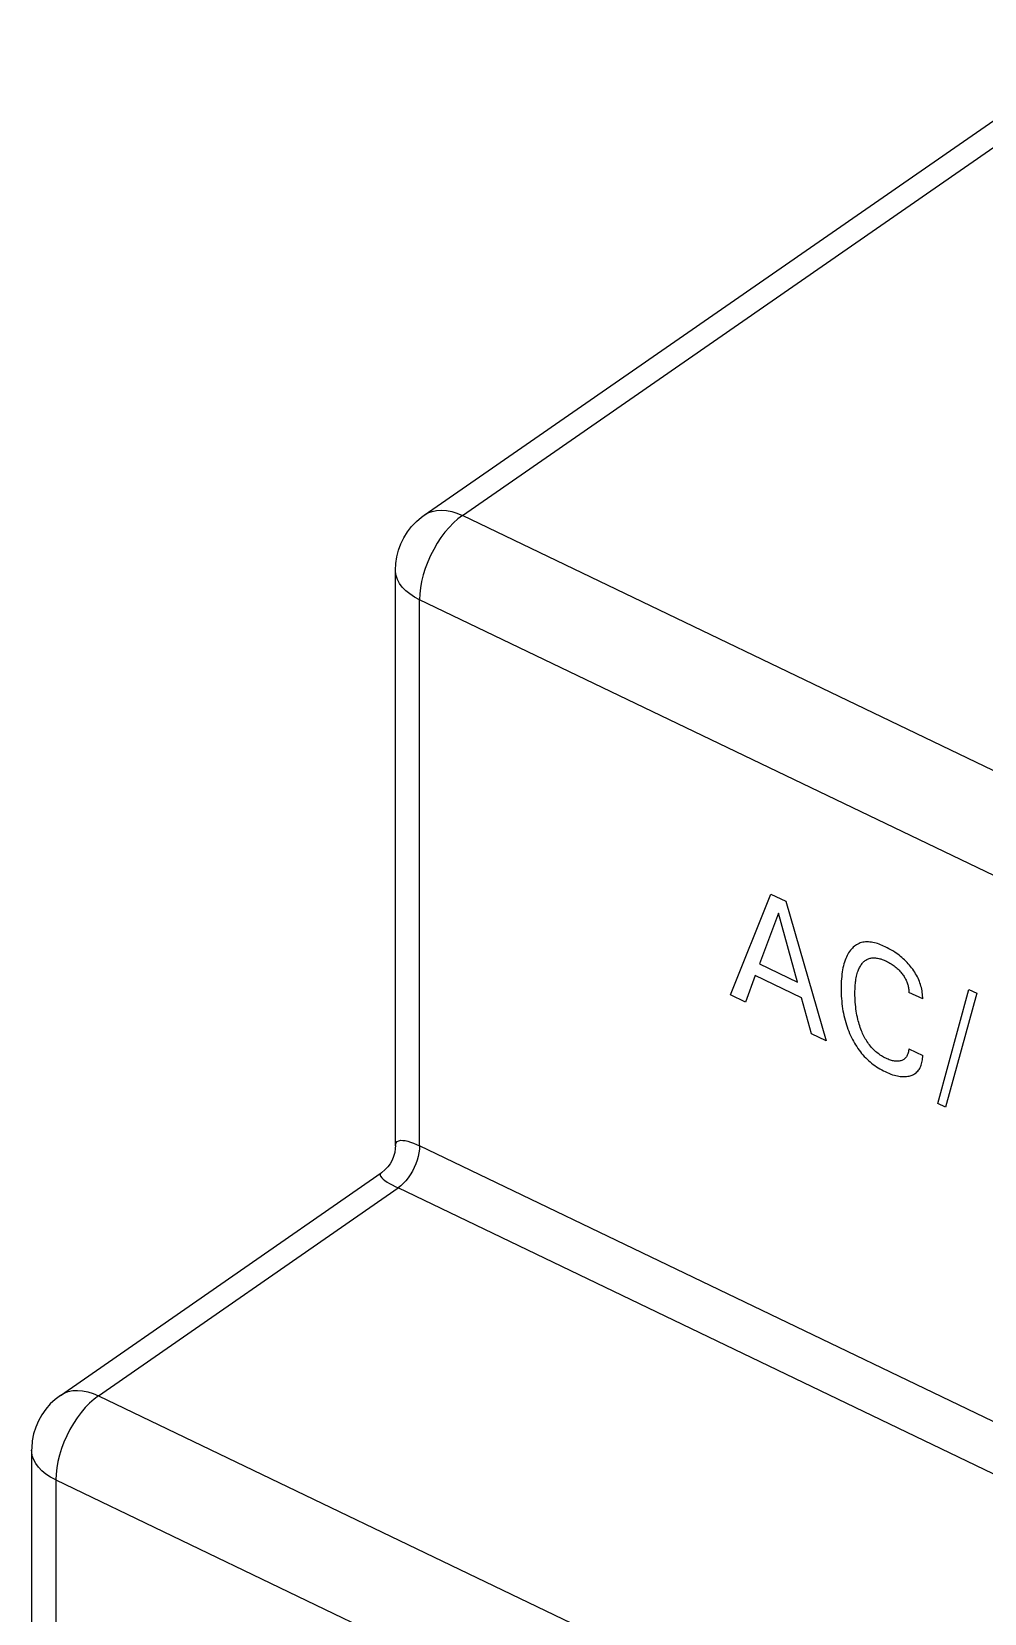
# Model space of a CAD drawing. Extents: x 0 to 420, y 0 to 297.
# Drawn here: x 150.88 to 165.12, y 175.9 to 199.56 of the extents above; entities that cross this region are included whole.
import ezdxf

# ---------------------------------------------------------------- set-up
doc = ezdxf.new("R2010")
doc.units = 0
doc.header["$LTSCALE"] = 23.1
doc.layers.add('40000_ISO', color=7, linetype='CONTINUOUS')

msp = doc.modelspace()

# ---------------------------------------------------------------- linework, layer by layer
at = {"layer": '40000_ISO', "color": 7, "linetype": 'CONTINUOUS'}
for p, q in [((156.748, 192.326), (167.173, 199.555)), ((157.318, 192.32), (167.427, 199.331)), ((156.63, 192.23), (156.708, 192.297)), ((156.708, 192.297), (156.748, 192.326)), ((156.748, 192.326), (156.803, 192.358)), ((156.803, 192.358), (156.866, 192.382)), ((156.866, 192.382), (156.933, 192.396)), ((156.933, 192.396), (157.005, 192.4)), ((157.005, 192.4), (157.08, 192.395)), ((157.08, 192.395), (157.158, 192.379)), ((157.158, 192.379), (157.237, 192.355)), ((157.237, 192.355), (157.318, 192.32)), ((157.318, 192.32), (157.251, 192.27)), ((210.729, 166.647), (157.318, 192.32)), ((156.442, 191.987), (156.496, 192.075)), ((156.496, 192.075), (156.559, 192.156)), ((156.559, 192.156), (156.63, 192.23)), ((157.057, 192.069), (156.998, 191.989)), ((157.12, 192.143), (157.057, 192.069)), ((157.184, 192.21), (157.12, 192.143)), ((157.251, 192.27), (157.184, 192.21)), ((156.362, 191.8), (156.397, 191.895)), ((156.397, 191.895), (156.442, 191.987)), ((156.889, 191.814), (156.842, 191.721)), ((156.941, 191.904), (156.889, 191.814)), ((156.998, 191.989), (156.941, 191.904)), ((156.318, 191.504), (156.322, 191.603)), ((156.322, 191.603), (156.337, 191.701)), ((156.337, 191.701), (156.362, 191.8)), ((156.8, 191.625), (156.763, 191.528)), ((156.842, 191.721), (156.8, 191.625)), ((156.318, 191.482), (156.318, 191.504)), ((156.318, 182.897), (156.318, 191.504)), ((156.328, 191.421), (156.318, 191.482)), ((156.348, 191.362), (156.328, 191.421)), ((156.379, 191.304), (156.348, 191.362)), ((156.733, 191.431), (156.709, 191.334)), ((156.763, 191.528), (156.733, 191.431)), ((156.42, 191.249), (156.379, 191.304)), ((156.471, 191.196), (156.42, 191.249)), ((156.532, 191.147), (156.471, 191.196)), ((156.601, 191.101), (156.532, 191.147)), ((156.678, 191.06), (156.601, 191.101)), ((156.681, 191.148), (156.678, 191.06)), ((156.692, 191.24), (156.681, 191.148)), ((156.709, 191.334), (156.692, 191.24)), ((156.678, 182.895), (156.678, 191.06)), ((210.089, 165.387), (156.678, 191.06)), ((161.327, 185.151), (161.931, 186.657)), ((161.931, 186.657), (162.152, 186.551)), ((162.042, 186.372), (161.761, 185.615)), ((162.325, 185.344), (162.042, 186.372)), ((162.152, 186.551), (162.755, 184.465)), ((163.211, 185.902), (163.194, 185.891)), ((163.229, 185.912), (163.211, 185.902)), ((163.247, 185.92), (163.229, 185.912)), ((163.266, 185.928), (163.247, 185.92)), ((163.285, 185.933), (163.266, 185.928)), ((163.305, 185.938), (163.285, 185.933)), ((163.325, 185.941), (163.305, 185.938)), ((163.346, 185.943), (163.325, 185.941)), ((163.368, 185.944), (163.346, 185.943)), ((163.389, 185.944), (163.368, 185.944)), ((163.411, 185.942), (163.389, 185.944)), ((163.434, 185.939), (163.411, 185.942)), ((163.456, 185.936), (163.434, 185.939)), ((163.478, 185.931), (163.456, 185.936)), ((163.501, 185.925), (163.478, 185.931)), ((163.523, 185.918), (163.501, 185.925)), ((163.546, 185.911), (163.523, 185.918)), ((163.569, 185.902), (163.546, 185.911)), ((163.591, 185.893), (163.569, 185.902)), ((163.038, 185.669), (163.029, 185.642)), ((163.048, 185.695), (163.038, 185.669)), ((163.058, 185.717), (163.048, 185.695)), ((163.068, 185.739), (163.058, 185.717)), ((163.08, 185.761), (163.068, 185.739)), ((163.092, 185.781), (163.08, 185.761)), ((163.105, 185.801), (163.092, 185.781)), ((163.119, 185.819), (163.105, 185.801)), ((163.134, 185.837), (163.119, 185.819)), ((163.148, 185.852), (163.134, 185.837)), ((163.162, 185.866), (163.148, 185.852)), ((163.178, 185.879), (163.162, 185.866)), ((163.194, 185.891), (163.178, 185.879)), ((163.33, 185.658), (163.34, 185.666)), ((163.34, 185.666), (163.351, 185.673)), ((163.351, 185.673), (163.363, 185.68)), ((163.363, 185.68), (163.375, 185.686)), ((163.375, 185.686), (163.387, 185.691)), ((163.387, 185.691), (163.399, 185.696)), ((163.399, 185.696), (163.412, 185.699)), ((163.412, 185.699), (163.425, 185.702)), ((163.425, 185.702), (163.438, 185.704)), ((163.438, 185.704), (163.452, 185.705)), ((163.452, 185.705), (163.466, 185.706)), ((163.466, 185.706), (163.48, 185.706)), ((163.48, 185.706), (163.494, 185.705)), ((163.494, 185.705), (163.509, 185.703)), ((163.509, 185.703), (163.525, 185.701)), ((163.525, 185.701), (163.541, 185.697)), ((163.541, 185.697), (163.558, 185.693)), ((163.558, 185.693), (163.574, 185.689)), ((163.574, 185.689), (163.591, 185.683)), ((163.614, 185.883), (163.591, 185.893)), ((163.591, 185.683), (163.608, 185.677)), ((163.608, 185.677), (163.624, 185.67)), ((163.637, 185.873), (163.614, 185.883)), ((163.624, 185.67), (163.641, 185.663)), ((163.666, 185.858), (163.637, 185.873)), ((163.641, 185.663), (163.658, 185.655)), ((163.695, 185.843), (163.666, 185.858)), ((163.724, 185.827), (163.695, 185.843)), ((163.753, 185.809), (163.724, 185.827)), ((163.781, 185.791), (163.753, 185.809)), ((163.803, 185.776), (163.781, 185.791)), ((163.825, 185.76), (163.803, 185.776)), ((163.846, 185.744), (163.825, 185.76)), ((163.867, 185.728), (163.846, 185.744)), ((163.888, 185.71), (163.867, 185.728)), ((163.908, 185.692), (163.888, 185.71)), ((163.927, 185.674), (163.908, 185.692)), ((163.946, 185.656), (163.927, 185.674)), ((161.696, 185.442), (161.55, 185.044)), ((162.388, 185.109), (161.696, 185.442)), ((161.761, 185.615), (162.325, 185.344)), ((162.988, 185.428), (162.985, 185.393)), ((162.992, 185.463), (162.988, 185.428)), ((162.997, 185.498), (162.992, 185.463)), ((163.002, 185.528), (162.997, 185.498)), ((163.007, 185.557), (163.002, 185.528)), ((163.014, 185.586), (163.007, 185.557)), ((163.021, 185.614), (163.014, 185.586)), ((163.029, 185.642), (163.021, 185.614)), ((163.205, 185.408), (163.209, 185.43)), ((163.209, 185.43), (163.214, 185.451)), ((163.214, 185.451), (163.22, 185.472)), ((163.22, 185.472), (163.226, 185.492)), ((163.226, 185.492), (163.233, 185.512)), ((163.233, 185.512), (163.239, 185.527)), ((163.239, 185.527), (163.245, 185.541)), ((163.245, 185.541), (163.252, 185.555)), ((163.252, 185.555), (163.259, 185.569)), ((163.259, 185.569), (163.267, 185.582)), ((163.267, 185.582), (163.275, 185.595)), ((163.275, 185.595), (163.283, 185.608)), ((163.283, 185.608), (163.292, 185.62)), ((163.292, 185.62), (163.301, 185.63)), ((163.301, 185.63), (163.31, 185.64)), ((163.31, 185.64), (163.32, 185.649)), ((163.32, 185.649), (163.33, 185.658)), ((163.658, 185.655), (163.675, 185.647)), ((163.675, 185.647), (163.692, 185.637)), ((163.692, 185.637), (163.709, 185.628)), ((163.709, 185.628), (163.726, 185.618)), ((163.726, 185.618), (163.743, 185.607)), ((163.743, 185.607), (163.758, 185.596)), ((163.758, 185.596), (163.773, 185.585)), ((163.773, 185.585), (163.789, 185.573)), ((163.789, 185.573), (163.803, 185.561)), ((163.803, 185.561), (163.818, 185.548)), ((163.818, 185.548), (163.832, 185.535)), ((163.832, 185.535), (163.845, 185.521)), ((163.845, 185.521), (163.858, 185.507)), ((163.858, 185.507), (163.871, 185.493)), ((163.871, 185.493), (163.883, 185.478)), ((163.883, 185.478), (163.893, 185.466)), ((163.893, 185.466), (163.903, 185.453)), ((163.903, 185.453), (163.912, 185.44)), ((163.912, 185.44), (163.92, 185.427)), ((163.92, 185.427), (163.929, 185.414)), ((163.965, 185.637), (163.946, 185.656)), ((163.983, 185.617), (163.965, 185.637)), ((164.001, 185.597), (163.983, 185.617)), ((164.018, 185.576), (164.001, 185.597)), ((164.034, 185.556), (164.018, 185.576)), ((164.05, 185.535), (164.034, 185.556)), ((164.065, 185.513), (164.05, 185.535)), ((164.079, 185.491), (164.065, 185.513)), ((164.093, 185.469), (164.079, 185.491)), ((164.106, 185.446), (164.093, 185.469)), ((164.119, 185.423), (164.106, 185.446)), ((162.98, 185.284), (162.979, 185.247)), ((162.979, 185.247), (162.98, 185.21)), ((162.981, 185.32), (162.98, 185.284)), ((162.98, 185.21), (162.981, 185.172)), ((162.982, 185.357), (162.981, 185.32)), ((162.985, 185.393), (162.982, 185.357)), ((163.186, 185.208), (163.187, 185.238)), ((163.186, 185.177), (163.186, 185.208)), ((163.187, 185.238), (163.188, 185.268)), ((163.188, 185.268), (163.191, 185.298)), ((163.191, 185.298), (163.193, 185.328)), ((163.193, 185.328), (163.195, 185.346)), ((163.195, 185.346), (163.198, 185.364)), ((163.198, 185.364), (163.201, 185.386)), ((163.201, 185.386), (163.205, 185.408)), ((163.929, 185.414), (163.937, 185.4)), ((163.937, 185.4), (163.944, 185.386)), ((163.944, 185.386), (163.951, 185.373)), ((163.951, 185.373), (163.957, 185.359)), ((163.957, 185.359), (163.963, 185.346)), ((163.963, 185.346), (163.968, 185.332)), ((163.968, 185.332), (163.973, 185.318)), ((163.973, 185.318), (163.977, 185.304)), ((163.977, 185.304), (163.981, 185.29)), ((163.981, 185.29), (163.984, 185.275)), ((163.984, 185.275), (163.987, 185.261)), ((163.987, 185.261), (163.989, 185.246)), ((163.989, 185.246), (163.991, 185.232)), ((163.991, 185.232), (163.992, 185.217)), ((163.992, 185.217), (163.993, 185.203)), ((163.993, 185.203), (163.993, 185.19)), ((164.199, 185.091), (163.993, 185.19)), ((164.13, 185.4), (164.119, 185.423)), ((164.14, 185.377), (164.13, 185.4)), ((164.15, 185.354), (164.14, 185.377)), ((164.158, 185.331), (164.15, 185.354)), ((164.166, 185.308), (164.158, 185.331)), ((164.173, 185.284), (164.166, 185.308)), ((164.179, 185.261), (164.173, 185.284)), ((164.185, 185.236), (164.179, 185.261)), ((164.19, 185.211), (164.185, 185.236)), ((164.193, 185.186), (164.19, 185.211)), ((164.423, 183.528), (164.891, 185.234)), ((164.891, 185.234), (165.01, 185.177)), ((161.55, 185.044), (161.327, 185.151)), ((162.536, 184.57), (162.388, 185.109)), ((162.981, 185.172), (162.982, 185.135)), ((162.982, 185.135), (162.985, 185.097)), ((162.985, 185.097), (162.988, 185.058)), ((162.988, 185.058), (162.992, 185.02)), ((162.992, 185.02), (162.997, 184.981)), ((162.997, 184.981), (163.002, 184.946)), ((163.186, 185.143), (163.186, 185.177)), ((163.187, 185.11), (163.186, 185.143)), ((163.188, 185.076), (163.187, 185.11)), ((163.19, 185.042), (163.188, 185.076)), ((163.193, 185.007), (163.19, 185.042)), ((163.197, 184.972), (163.193, 185.007)), ((163.2, 184.942), (163.197, 184.972)), ((164.196, 185.161), (164.193, 185.186)), ((164.198, 185.137), (164.196, 185.161)), ((164.199, 185.114), (164.198, 185.137)), ((164.199, 185.091), (164.199, 185.114)), ((165.01, 185.177), (164.542, 183.471)), ((163.002, 184.946), (163.007, 184.912)), ((163.007, 184.912), (163.014, 184.877)), ((163.014, 184.877), (163.021, 184.842)), ((163.021, 184.842), (163.029, 184.807)), ((163.029, 184.807), (163.039, 184.772)), ((163.039, 184.772), (163.048, 184.737)), ((163.048, 184.737), (163.058, 184.705)), ((163.205, 184.911), (163.2, 184.942)), ((163.21, 184.88), (163.205, 184.911)), ((163.216, 184.849), (163.21, 184.88)), ((163.222, 184.817), (163.216, 184.849)), ((163.229, 184.786), (163.222, 184.817)), ((163.236, 184.762), (163.229, 184.786)), ((163.242, 184.738), (163.236, 184.762)), ((163.249, 184.714), (163.242, 184.738)), ((162.755, 184.465), (162.536, 184.57)), ((163.058, 184.705), (163.069, 184.673)), ((163.069, 184.673), (163.08, 184.641)), ((163.08, 184.641), (163.093, 184.609)), ((163.093, 184.609), (163.106, 184.577)), ((163.106, 184.577), (163.12, 184.545)), ((163.12, 184.545), (163.135, 184.514)), ((163.135, 184.514), (163.149, 184.486)), ((163.149, 184.486), (163.163, 184.459)), ((163.257, 184.689), (163.249, 184.714)), ((163.265, 184.665), (163.257, 184.689)), ((163.274, 184.641), (163.265, 184.665)), ((163.284, 184.617), (163.274, 184.641)), ((163.292, 184.596), (163.284, 184.617)), ((163.301, 184.576), (163.292, 184.596)), ((163.31, 184.556), (163.301, 184.576)), ((163.32, 184.536), (163.31, 184.556)), ((163.331, 184.517), (163.32, 184.536)), ((163.341, 184.497), (163.331, 184.517)), ((163.353, 184.478), (163.341, 184.497)), ((163.365, 184.459), (163.353, 184.478)), ((163.163, 184.459), (163.179, 184.432)), ((163.179, 184.432), (163.195, 184.405)), ((163.195, 184.405), (163.212, 184.378)), ((163.212, 184.378), (163.229, 184.352)), ((163.229, 184.352), (163.248, 184.327)), ((163.248, 184.327), (163.267, 184.302)), ((163.267, 184.302), (163.286, 184.278)), ((163.286, 184.278), (163.306, 184.255)), ((163.306, 184.255), (163.326, 184.233)), ((163.377, 184.44), (163.365, 184.459)), ((163.391, 184.421), (163.377, 184.44)), ((163.405, 184.403), (163.391, 184.421)), ((163.419, 184.384), (163.405, 184.403)), ((163.434, 184.367), (163.419, 184.384)), ((163.45, 184.35), (163.434, 184.367)), ((163.466, 184.334), (163.45, 184.35)), ((163.482, 184.318), (163.466, 184.334)), ((163.499, 184.303), (163.482, 184.318)), ((163.515, 184.289), (163.499, 184.303)), ((163.531, 184.276), (163.515, 184.289)), ((163.548, 184.264), (163.531, 184.276)), ((163.564, 184.253), (163.548, 184.264)), ((163.581, 184.242), (163.564, 184.253)), ((163.598, 184.232), (163.581, 184.242)), ((163.967, 184.249), (163.962, 184.238)), ((163.973, 184.26), (163.967, 184.249)), ((163.978, 184.273), (163.973, 184.26)), ((163.982, 184.287), (163.978, 184.273)), ((163.986, 184.301), (163.982, 184.287)), ((163.989, 184.316), (163.986, 184.301)), ((163.991, 184.331), (163.989, 184.316)), ((163.993, 184.346), (163.991, 184.331)), ((163.993, 184.346), (164.199, 184.247)), ((164.199, 184.224), (164.199, 184.247)), ((163.326, 184.233), (163.347, 184.211)), ((163.347, 184.211), (163.368, 184.19)), ((163.368, 184.19), (163.39, 184.17)), ((163.39, 184.17), (163.412, 184.151)), ((163.412, 184.151), (163.434, 184.132)), ((163.434, 184.132), (163.459, 184.113)), ((163.459, 184.113), (163.484, 184.095)), ((163.484, 184.095), (163.509, 184.078)), ((163.509, 184.078), (163.535, 184.061)), ((163.535, 184.061), (163.56, 184.046)), ((163.56, 184.046), (163.586, 184.031)), ((163.586, 184.031), (163.612, 184.018)), ((163.615, 184.222), (163.598, 184.232)), ((163.612, 184.018), (163.637, 184.005)), ((163.632, 184.213), (163.615, 184.222)), ((163.649, 184.204), (163.632, 184.213)), ((163.637, 184.005), (163.666, 183.992)), ((163.666, 184.196), (163.649, 184.204)), ((163.683, 184.189), (163.666, 184.196)), ((163.7, 184.183), (163.683, 184.189)), ((163.717, 184.177), (163.7, 184.183)), ((163.734, 184.172), (163.717, 184.177)), ((163.749, 184.168), (163.734, 184.172)), ((163.764, 184.164), (163.749, 184.168)), ((163.779, 184.162), (163.764, 184.164)), ((163.794, 184.16), (163.779, 184.162)), ((163.809, 184.159), (163.794, 184.16)), ((163.822, 184.159), (163.809, 184.159)), ((163.836, 184.16), (163.822, 184.159)), ((163.849, 184.162), (163.836, 184.16)), ((163.862, 184.164), (163.849, 184.162)), ((163.874, 184.167), (163.862, 184.164)), ((163.885, 184.171), (163.874, 184.167)), ((163.895, 184.176), (163.885, 184.171)), ((163.906, 184.181), (163.895, 184.176)), ((163.915, 184.187), (163.906, 184.181)), ((163.924, 184.193), (163.915, 184.187)), ((163.933, 184.201), (163.924, 184.193)), ((163.941, 184.209), (163.933, 184.201)), ((163.949, 184.218), (163.941, 184.209)), ((163.955, 184.228), (163.949, 184.218)), ((163.962, 184.238), (163.955, 184.228)), ((164.113, 184), (164.125, 184.012)), ((164.125, 184.012), (164.135, 184.024)), ((164.135, 184.024), (164.145, 184.038)), ((164.145, 184.038), (164.154, 184.053)), ((164.154, 184.053), (164.162, 184.068)), ((164.162, 184.068), (164.169, 184.084)), ((164.169, 184.084), (164.176, 184.101)), ((164.176, 184.101), (164.182, 184.12)), ((164.182, 184.12), (164.187, 184.14)), ((164.187, 184.14), (164.191, 184.16)), ((164.191, 184.16), (164.195, 184.181)), ((164.195, 184.181), (164.197, 184.202)), ((164.197, 184.202), (164.199, 184.224)), ((163.666, 183.992), (163.694, 183.98)), ((163.694, 183.98), (163.722, 183.969)), ((163.722, 183.969), (163.75, 183.959)), ((163.75, 183.959), (163.778, 183.951)), ((163.778, 183.951), (163.799, 183.945)), ((163.799, 183.945), (163.82, 183.94)), ((163.82, 183.94), (163.841, 183.936)), ((163.841, 183.936), (163.862, 183.933)), ((163.862, 183.933), (163.883, 183.931)), ((163.883, 183.931), (163.903, 183.93)), ((163.903, 183.93), (163.922, 183.93)), ((163.922, 183.93), (163.941, 183.931)), ((163.941, 183.931), (163.959, 183.932)), ((163.959, 183.932), (163.978, 183.935)), ((163.978, 183.935), (163.995, 183.938)), ((163.995, 183.938), (164.013, 183.943)), ((164.013, 183.943), (164.029, 183.948)), ((164.029, 183.948), (164.044, 183.954)), ((164.044, 183.954), (164.06, 183.962)), ((164.06, 183.962), (164.074, 183.97)), ((164.074, 183.97), (164.088, 183.979)), ((164.088, 183.979), (164.101, 183.989)), ((164.101, 183.989), (164.113, 184)), ((164.542, 183.471), (164.423, 183.528)), ((156.315, 182.853), (156.306, 182.793)), ((156.318, 182.898), (156.315, 182.853)), ((156.318, 182.909), (156.326, 182.939)), ((156.318, 182.898), (156.318, 182.909)), ((156.326, 182.939), (156.343, 182.96)), ((156.343, 182.96), (156.367, 182.972)), ((156.367, 182.972), (156.396, 182.978)), ((156.396, 182.978), (156.428, 182.977)), ((156.428, 182.977), (156.464, 182.973)), ((156.464, 182.973), (156.503, 182.964)), ((156.503, 182.964), (156.543, 182.951)), ((156.543, 182.951), (156.586, 182.935)), ((156.586, 182.935), (156.631, 182.917)), ((156.631, 182.917), (156.678, 182.895)), ((156.675, 182.844), (156.668, 182.791)), ((156.678, 182.895), (156.675, 182.844)), ((210.089, 157.221), (156.678, 182.895)), ((156.238, 182.628), (156.202, 182.579)), ((156.267, 182.68), (156.238, 182.628)), ((156.29, 182.735), (156.267, 182.68)), ((156.306, 182.793), (156.29, 182.735)), ((156.621, 182.624), (156.597, 182.569)), ((156.641, 182.68), (156.621, 182.624)), ((156.657, 182.736), (156.641, 182.68)), ((156.668, 182.791), (156.657, 182.736)), ((151.309, 179.164), (156.104, 182.49)), ((156.091, 182.475), (156.088, 182.458)), ((156.088, 182.458), (156.096, 182.439)), ((156.104, 182.489), (156.091, 182.475)), ((156.096, 182.439), (156.112, 182.418)), ((156.113, 182.496), (156.104, 182.489)), ((156.112, 182.418), (156.134, 182.397)), ((156.16, 182.535), (156.113, 182.496)), ((156.134, 182.397), (156.161, 182.376)), ((156.202, 182.579), (156.16, 182.535)), ((156.161, 182.376), (156.193, 182.354)), ((156.193, 182.354), (156.229, 182.332)), ((156.471, 182.37), (156.434, 182.33)), ((156.506, 182.415), (156.471, 182.37)), ((156.539, 182.463), (156.506, 182.415)), ((156.57, 182.515), (156.539, 182.463)), ((156.597, 182.569), (156.57, 182.515)), ((151.879, 179.159), (156.358, 182.265)), ((156.229, 182.332), (156.269, 182.31)), ((156.269, 182.31), (156.312, 182.288)), ((156.312, 182.288), (156.358, 182.265)), ((156.396, 182.295), (156.358, 182.265)), ((209.769, 156.591), (156.358, 182.265)), ((156.434, 182.33), (156.396, 182.295)), ((151.23, 179.104), (151.157, 179.035)), ((151.309, 179.164), (151.23, 179.104)), ((151.309, 179.164), (151.365, 179.197)), ((151.365, 179.197), (151.427, 179.22)), ((151.427, 179.22), (151.495, 179.235)), ((151.495, 179.235), (151.566, 179.239)), ((151.566, 179.239), (151.641, 179.233)), ((151.641, 179.233), (151.719, 179.218)), ((151.746, 179.049), (151.681, 178.982)), ((151.719, 179.218), (151.799, 179.193)), ((151.812, 179.108), (151.746, 179.049)), ((151.799, 179.193), (151.879, 179.159)), ((151.879, 179.159), (151.812, 179.108)), ((151.879, 179.159), (205.29, 153.486)), ((151.031, 178.873), (150.981, 178.783)), ((151.09, 178.957), (151.031, 178.873)), ((151.157, 179.035), (151.09, 178.957)), ((151.559, 178.828), (151.503, 178.742)), ((151.619, 178.908), (151.559, 178.828)), ((151.681, 178.982), (151.619, 178.908)), ((150.909, 178.588), (150.889, 178.484)), ((150.94, 178.686), (150.909, 178.588)), ((150.981, 178.783), (150.94, 178.686)), ((151.451, 178.653), (151.403, 178.559)), ((151.503, 178.742), (151.451, 178.653)), ((150.88, 178.381), (150.879, 178.343)), ((150.88, 178.32), (150.879, 178.343)), ((150.879, 178.343), (150.879, 143.233)), ((150.889, 178.484), (150.88, 178.381)), ((151.325, 178.367), (151.294, 178.269)), ((151.361, 178.464), (151.325, 178.367)), ((151.403, 178.559), (151.361, 178.464)), ((150.889, 178.26), (150.88, 178.32)), ((150.91, 178.201), (150.889, 178.26)), ((150.941, 178.143), (150.91, 178.201)), ((150.982, 178.088), (150.941, 178.143)), ((151.27, 178.173), (151.253, 178.078)), ((151.294, 178.269), (151.27, 178.173)), ((151.033, 178.035), (150.982, 178.088)), ((151.093, 177.986), (151.033, 178.035)), ((151.162, 177.94), (151.093, 177.986)), ((151.239, 177.899), (151.162, 177.94)), ((151.243, 177.987), (151.239, 177.899)), ((151.239, 177.899), (151.239, 142.789)), ((151.239, 177.899), (204.65, 152.225)), ((151.253, 178.078), (151.243, 177.987))]:
    msp.add_line(p, q, dxfattribs=at)

doc.saveas('drawing.dxf')
